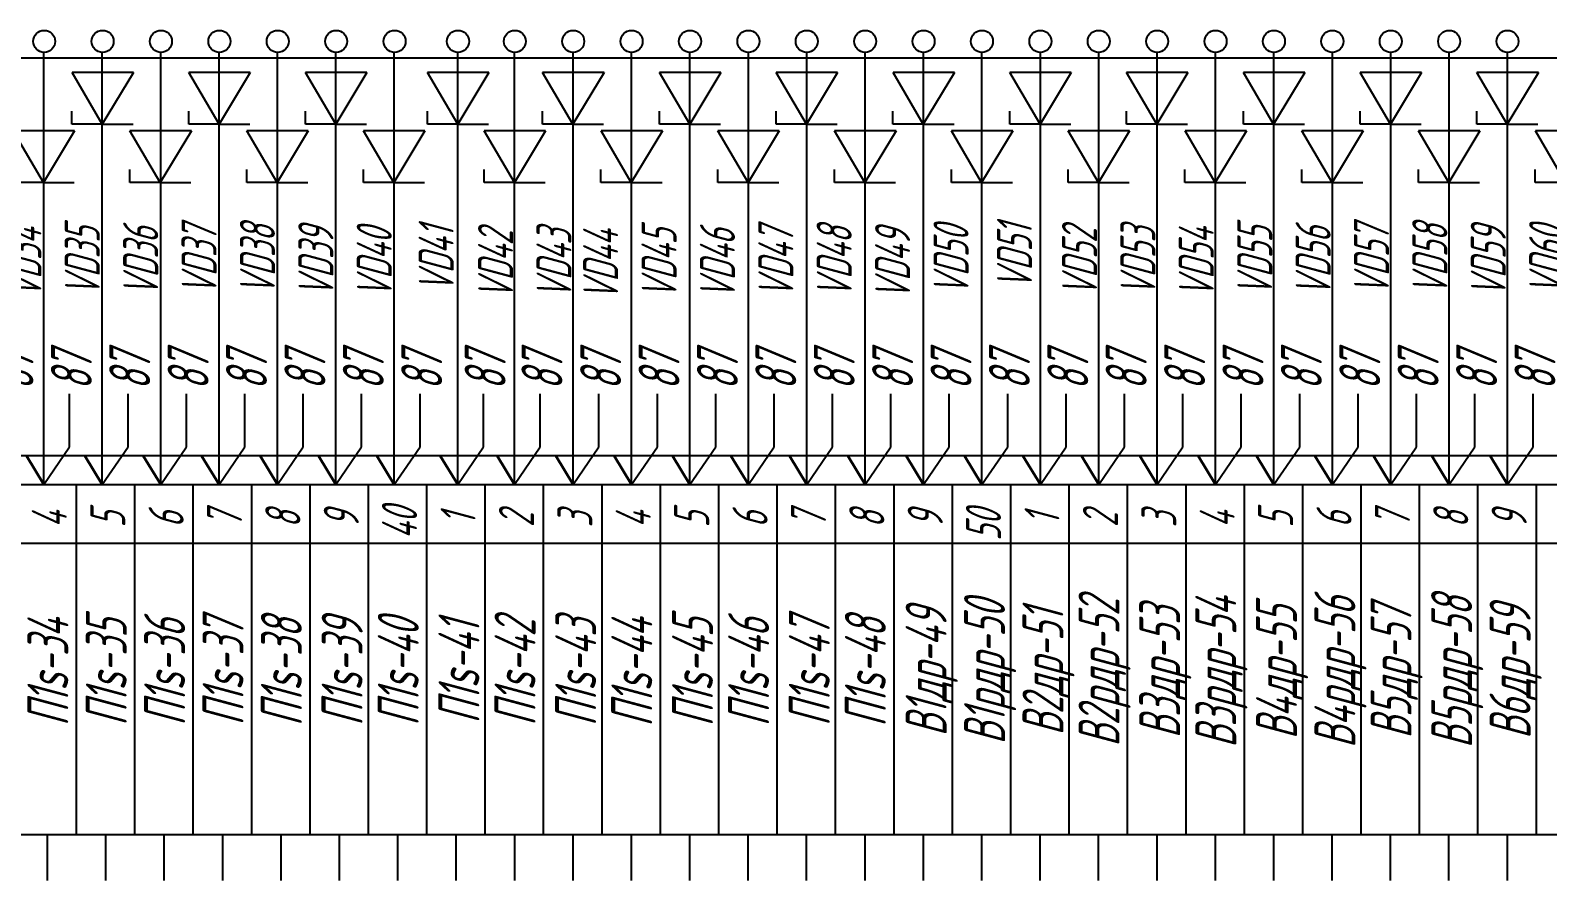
# Model space of a CAD drawing. Header units: millimetres. Extents: x -680 to 9204, y -4430 to 7779.
# Drawn here: x 3641 to 3771, y -177.6 to -104.7 of the extents above; entities that cross this region are included whole.
import ezdxf
from ezdxf.enums import TextEntityAlignment as Align

# ---------------------------------------------------------------- set-up
doc = ezdxf.new("R2010")
doc.units = ezdxf.units.MM
doc.layers.add('ТЕКСТ', color=2, linetype='Continuous')
doc.styles.add('Simplex', font='simplex.shx', dxfattribs={"width": 0.7, "oblique": 15})

msp = doc.modelspace()

# ---------------------------------------------------------------- linework, layer by layer
for p, q in [((3775.567, -107.125), (3621.128, -107.125)), ((3642.206, -143.621), (3642.206, -106.619)), ((3647.206, -143.621), (3647.206, -106.619)), ((3652.206, -143.621), (3652.206, -106.619)), ((3657.206, -143.621), (3657.206, -106.619)), ((3662.206, -143.621), (3662.206, -106.619)), ((3667.206, -143.621), (3667.206, -106.619)), ((3672.206, -143.621), (3672.206, -106.619)), ((3677.638, -143.621), (3677.638, -106.619)), ((3682.502, -143.621), (3682.502, -106.619)), ((3687.528, -143.622), (3687.528, -106.619)), ((3692.528, -143.622), (3692.528, -106.619)), ((3697.528, -143.622), (3697.528, -106.619)), ((3702.528, -143.622), (3702.528, -106.619)), ((3707.528, -143.622), (3707.528, -106.619)), ((3712.528, -143.622), (3712.528, -106.619)), ((3717.528, -143.622), (3717.528, -106.619)), ((3722.528, -143.622), (3722.528, -106.619)), ((3727.528, -143.622), (3727.528, -106.619)), ((3732.528, -143.622), (3732.528, -106.619)), ((3737.528, -143.622), (3737.528, -106.619)), ((3742.528, -143.651), (3742.528, -106.619)), ((3747.528, -143.622), (3747.528, -106.619)), ((3752.528, -143.622), (3752.528, -106.619)), ((3757.528, -143.622), (3757.528, -106.619)), ((3762.528, -143.622), (3762.528, -106.619)), ((3767.528, -143.622), (3767.528, -106.619)), ((4111.527, -141.166), (3468.445, -141.166))]:
    msp.add_line(p, q)
at = {"color": 6}
for p, q in [((3649.872, -108.351), (3644.618, -108.351)), ((3647.206, -112.777), (3644.618, -108.351)), ((3649.872, -108.351), (3647.206, -112.777)), ((3659.872, -108.351), (3654.618, -108.351)), ((3657.206, -112.777), (3654.618, -108.351)), ((3659.872, -108.351), (3657.206, -112.777)), ((3669.872, -108.351), (3664.618, -108.351)), ((3667.206, -112.777), (3664.618, -108.351)), ((3669.872, -108.351), (3667.206, -112.777)), ((3680.304, -108.351), (3675.05, -108.351)), ((3677.638, -112.777), (3675.05, -108.351)), ((3680.304, -108.351), (3677.638, -112.777)), ((3690.168, -108.351), (3684.913, -108.351)), ((3687.502, -112.777), (3684.913, -108.351)), ((3690.168, -108.351), (3687.502, -112.777)), ((3700.168, -108.351), (3694.913, -108.351)), ((3697.502, -112.777), (3694.913, -108.351)), ((3700.168, -108.351), (3697.502, -112.777)), ((3710.168, -108.351), (3704.913, -108.351)), ((3707.502, -112.777), (3704.913, -108.351)), ((3710.168, -108.351), (3707.502, -112.777)), ((3720.168, -108.351), (3714.913, -108.351)), ((3717.502, -112.777), (3714.913, -108.351)), ((3720.168, -108.351), (3717.502, -112.777)), ((3730.168, -108.351), (3724.913, -108.351)), ((3727.502, -112.777), (3724.913, -108.351)), ((3730.168, -108.351), (3727.502, -112.777)), ((3740.168, -108.351), (3734.913, -108.351)), ((3737.502, -112.777), (3734.913, -108.351)), ((3740.168, -108.351), (3737.502, -112.777)), ((3750.168, -108.351), (3744.913, -108.351)), ((3747.502, -112.777), (3744.913, -108.351)), ((3750.168, -108.351), (3747.502, -112.777)), ((3760.168, -108.351), (3754.913, -108.351)), ((3757.502, -112.777), (3754.913, -108.351)), ((3760.168, -108.351), (3757.502, -112.777)), ((3770.168, -108.351), (3764.913, -108.351)), ((3767.502, -112.777), (3764.913, -108.351)), ((3770.168, -108.351), (3767.502, -112.777)), ((3644.612, -112.777), (3644.612, -111.655)), ((3654.612, -112.777), (3654.612, -111.655)), ((3664.612, -112.777), (3664.612, -111.655)), ((3675.044, -112.777), (3675.044, -111.655)), ((3684.907, -112.777), (3684.907, -111.655)), ((3694.907, -112.777), (3694.907, -111.655)), ((3704.907, -112.777), (3704.907, -111.655)), ((3714.907, -112.777), (3714.907, -111.655)), ((3724.907, -112.777), (3724.907, -111.655)), ((3734.907, -112.777), (3734.907, -111.655)), ((3744.907, -112.777), (3744.907, -111.655)), ((3754.907, -112.777), (3754.907, -111.655)), ((3764.907, -112.777), (3764.907, -111.655)), ((3647.206, -112.777), (3644.612, -112.777)), ((3647.206, -112.777), (3649.838, -112.777)), ((3657.206, -112.777), (3654.612, -112.777)), ((3657.206, -112.777), (3659.838, -112.777)), ((3667.206, -112.777), (3664.612, -112.777)), ((3667.206, -112.777), (3669.838, -112.777)), ((3677.638, -112.777), (3675.044, -112.777)), ((3677.638, -112.777), (3680.27, -112.777)), ((3687.502, -112.777), (3684.907, -112.777)), ((3687.502, -112.777), (3690.134, -112.777)), ((3697.502, -112.777), (3694.907, -112.777)), ((3697.502, -112.777), (3700.134, -112.777)), ((3707.502, -112.777), (3704.907, -112.777)), ((3707.502, -112.777), (3710.134, -112.777)), ((3717.502, -112.777), (3714.907, -112.777)), ((3717.502, -112.777), (3720.134, -112.777)), ((3727.502, -112.777), (3724.907, -112.777)), ((3727.502, -112.777), (3730.134, -112.777)), ((3737.502, -112.777), (3734.907, -112.777)), ((3737.502, -112.777), (3740.134, -112.777)), ((3747.502, -112.777), (3744.907, -112.777)), ((3747.502, -112.777), (3750.134, -112.777)), ((3757.502, -112.777), (3754.907, -112.777)), ((3757.502, -112.777), (3760.134, -112.777)), ((3767.502, -112.777), (3764.907, -112.777)), ((3767.502, -112.777), (3770.134, -112.777)), ((3644.834, -113.337), (3639.579, -113.337)), ((3642.168, -117.762), (3639.579, -113.337)), ((3644.834, -113.337), (3642.168, -117.762)), ((3654.834, -113.337), (3649.579, -113.337)), ((3652.168, -117.762), (3649.579, -113.337)), ((3654.834, -113.337), (3652.168, -117.762)), ((3664.834, -113.337), (3659.579, -113.337)), ((3662.168, -117.762), (3659.579, -113.337)), ((3664.834, -113.337), (3662.168, -117.762)), ((3674.834, -113.337), (3669.579, -113.337)), ((3672.168, -117.762), (3669.579, -113.337)), ((3674.834, -113.337), (3672.168, -117.762)), ((3685.168, -113.337), (3679.913, -113.337)), ((3682.502, -117.762), (3679.913, -113.337)), ((3685.168, -113.337), (3682.502, -117.762)), ((3695.168, -113.337), (3689.913, -113.337)), ((3692.502, -117.762), (3689.913, -113.337)), ((3695.168, -113.337), (3692.502, -117.762)), ((3705.168, -113.337), (3699.913, -113.337)), ((3702.502, -117.762), (3699.913, -113.337)), ((3705.168, -113.337), (3702.502, -117.762)), ((3715.168, -113.337), (3709.913, -113.337)), ((3712.502, -117.762), (3709.913, -113.337)), ((3715.168, -113.337), (3712.502, -117.762)), ((3725.168, -113.337), (3719.913, -113.337)), ((3722.502, -117.762), (3719.913, -113.337)), ((3725.168, -113.337), (3722.502, -117.762)), ((3735.168, -113.337), (3729.913, -113.337)), ((3732.502, -117.762), (3729.913, -113.337)), ((3735.168, -113.337), (3732.502, -117.762)), ((3745.168, -113.337), (3739.913, -113.337)), ((3742.502, -117.762), (3739.913, -113.337)), ((3745.168, -113.337), (3742.502, -117.762)), ((3755.168, -113.337), (3749.913, -113.337)), ((3752.502, -117.762), (3749.913, -113.337)), ((3755.168, -113.337), (3752.502, -117.762)), ((3765.168, -113.337), (3759.913, -113.337)), ((3762.502, -117.762), (3759.913, -113.337)), ((3765.168, -113.337), (3762.502, -117.762)), ((3775.168, -113.337), (3769.913, -113.337)), ((3772.502, -117.762), (3769.913, -113.337)), ((3649.573, -117.762), (3649.573, -116.641)), ((3659.573, -117.762), (3659.573, -116.641)), ((3669.573, -117.762), (3669.573, -116.641)), ((3679.907, -117.762), (3679.907, -116.641)), ((3689.907, -117.762), (3689.907, -116.641)), ((3699.907, -117.762), (3699.907, -116.641)), ((3709.907, -117.762), (3709.907, -116.641)), ((3719.907, -117.762), (3719.907, -116.641)), ((3729.907, -117.762), (3729.907, -116.641)), ((3739.907, -117.762), (3739.907, -116.641)), ((3749.907, -117.762), (3749.907, -116.641)), ((3759.907, -117.762), (3759.907, -116.641)), ((3769.907, -117.762), (3769.907, -116.641)), ((3642.168, -117.762), (3639.573, -117.762)), ((3642.168, -117.762), (3644.799, -117.762)), ((3652.168, -117.762), (3649.573, -117.762)), ((3652.168, -117.762), (3654.799, -117.762)), ((3662.168, -117.762), (3659.573, -117.762)), ((3662.168, -117.762), (3664.799, -117.762)), ((3672.168, -117.762), (3669.573, -117.762)), ((3672.168, -117.762), (3674.799, -117.762)), ((3682.502, -117.762), (3679.907, -117.762)), ((3682.502, -117.762), (3685.134, -117.762)), ((3692.502, -117.762), (3689.907, -117.762)), ((3692.502, -117.762), (3695.134, -117.762)), ((3702.502, -117.762), (3699.907, -117.762)), ((3702.502, -117.762), (3705.134, -117.762)), ((3712.502, -117.762), (3709.907, -117.762)), ((3712.502, -117.762), (3715.134, -117.762)), ((3722.502, -117.762), (3719.907, -117.762)), ((3722.502, -117.762), (3725.134, -117.762)), ((3732.502, -117.762), (3729.907, -117.762)), ((3732.502, -117.762), (3735.134, -117.762)), ((3742.502, -117.762), (3739.907, -117.762)), ((3742.502, -117.762), (3745.134, -117.762)), ((3752.502, -117.762), (3749.907, -117.762)), ((3752.502, -117.762), (3755.134, -117.762)), ((3762.502, -117.762), (3759.907, -117.762)), ((3762.502, -117.762), (3765.134, -117.762)), ((3772.502, -117.762), (3769.907, -117.762))]:
    msp.add_line(p, q, dxfattribs=at)
at = {"color": 3}
for p, q in [((3644.411, -140.401), (3644.411, -135.866)), ((3649.411, -140.401), (3649.411, -135.866)), ((3654.411, -140.401), (3654.411, -135.866)), ((3659.411, -140.401), (3659.411, -135.866)), ((3664.411, -140.401), (3664.411, -135.866)), ((3669.411, -140.401), (3669.411, -135.866)), ((3674.411, -140.401), (3674.411, -135.866)), ((3679.843, -140.401), (3679.843, -135.866)), ((3684.706, -140.401), (3684.706, -135.866)), ((3689.732, -140.401), (3689.732, -135.866)), ((3694.732, -140.401), (3694.732, -135.866)), ((3699.732, -140.401), (3699.732, -135.866)), ((3704.732, -140.401), (3704.732, -135.866)), ((3709.732, -140.401), (3709.732, -135.866)), ((3714.732, -140.401), (3714.732, -135.866)), ((3719.732, -140.401), (3719.732, -135.866)), ((3724.732, -140.401), (3724.732, -135.866)), ((3729.732, -140.401), (3729.732, -135.866)), ((3734.732, -140.401), (3734.732, -135.866)), ((3739.732, -140.401), (3739.732, -135.866)), ((3744.732, -140.401), (3744.732, -135.866)), ((3749.732, -140.401), (3749.732, -135.866)), ((3754.732, -140.401), (3754.732, -135.866)), ((3759.732, -140.401), (3759.732, -135.866)), ((3764.732, -140.401), (3764.732, -135.866)), ((3769.732, -140.401), (3769.732, -135.866)), ((3642.206, -143.621), (3644.411, -140.401)), ((3647.206, -143.621), (3649.411, -140.401)), ((3652.206, -143.621), (3654.411, -140.401)), ((3657.206, -143.621), (3659.411, -140.401)), ((3662.206, -143.621), (3664.411, -140.401)), ((3667.206, -143.621), (3669.411, -140.401)), ((3672.206, -143.621), (3674.411, -140.401)), ((3677.638, -143.621), (3679.843, -140.401)), ((3682.502, -143.621), (3684.706, -140.401)), ((3687.528, -143.621), (3689.732, -140.401)), ((3692.528, -143.621), (3694.732, -140.401)), ((3697.528, -143.621), (3699.732, -140.401)), ((3702.528, -143.621), (3704.732, -140.401)), ((3707.528, -143.621), (3709.732, -140.401)), ((3712.528, -143.621), (3714.732, -140.401)), ((3717.528, -143.621), (3719.732, -140.401)), ((3722.528, -143.621), (3724.732, -140.401)), ((3727.528, -143.621), (3729.732, -140.401)), ((3732.528, -143.621), (3734.732, -140.401)), ((3737.528, -143.621), (3739.732, -140.401)), ((3742.528, -143.621), (3744.732, -140.401)), ((3747.528, -143.621), (3749.732, -140.401)), ((3752.528, -143.621), (3754.732, -140.401)), ((3757.528, -143.621), (3759.732, -140.401)), ((3762.528, -143.621), (3764.732, -140.401)), ((3767.528, -143.621), (3769.732, -140.401)), ((3642.488, -173.621), (3642.488, -177.561)), ((3647.488, -173.621), (3647.488, -177.561)), ((3652.488, -173.621), (3652.488, -177.561)), ((3657.488, -173.621), (3657.488, -177.561)), ((3662.488, -173.621), (3662.488, -177.561)), ((3667.488, -173.621), (3667.488, -177.561)), ((3672.488, -173.621), (3672.488, -177.561)), ((3677.488, -173.621), (3677.488, -177.561)), ((3682.488, -173.621), (3682.488, -177.561)), ((3687.488, -173.621), (3687.488, -177.561)), ((3692.488, -173.621), (3692.488, -177.561)), ((3697.488, -173.621), (3697.488, -177.561)), ((3702.488, -173.621), (3702.488, -177.561)), ((3707.488, -173.621), (3707.488, -177.561)), ((3712.488, -173.621), (3712.488, -177.561)), ((3717.488, -173.621), (3717.488, -177.561)), ((3722.488, -173.621), (3722.488, -177.561)), ((3727.488, -173.621), (3727.488, -177.561)), ((3732.488, -173.621), (3732.488, -177.561)), ((3737.488, -173.621), (3737.488, -177.561)), ((3742.488, -173.621), (3742.488, -177.561)), ((3747.488, -173.621), (3747.488, -177.561)), ((3752.488, -173.621), (3752.488, -177.561)), ((3757.488, -173.621), (3757.488, -177.561)), ((3762.488, -173.621), (3762.488, -177.561)), ((3767.488, -173.621), (3767.488, -177.561))]:
    msp.add_line(p, q, dxfattribs=at)
at = {"color": 1, "lineweight": 40}
for p, q in [((3640.716, -141.166), (3642.206, -143.621)), ((3645.716, -141.166), (3647.206, -143.621)), ((3650.716, -141.166), (3652.206, -143.621)), ((3655.716, -141.166), (3657.206, -143.621)), ((3660.716, -141.166), (3662.206, -143.621)), ((3665.716, -141.166), (3667.206, -143.621)), ((3670.716, -141.166), (3672.206, -143.621)), ((3676.148, -141.166), (3677.638, -143.621)), ((3681.012, -141.166), (3682.502, -143.621)), ((3686.038, -141.166), (3687.528, -143.621)), ((3691.038, -141.166), (3692.528, -143.621)), ((3696.038, -141.166), (3697.528, -143.621)), ((3701.038, -141.166), (3702.528, -143.621)), ((3706.038, -141.166), (3707.528, -143.621)), ((3711.038, -141.166), (3712.528, -143.621)), ((3716.038, -141.166), (3717.528, -143.621)), ((3721.038, -141.166), (3722.528, -143.621)), ((3726.038, -141.166), (3727.528, -143.621)), ((3731.038, -141.166), (3732.528, -143.621)), ((3736.038, -141.166), (3737.528, -143.621)), ((3741.038, -141.166), (3742.528, -143.621)), ((3746.038, -141.166), (3747.528, -143.621)), ((3751.038, -141.166), (3752.528, -143.621)), ((3756.038, -141.166), (3757.528, -143.621)), ((3761.038, -141.166), (3762.528, -143.621)), ((3766.038, -141.166), (3767.528, -143.621))]:
    msp.add_line(p, q, dxfattribs=at)
at = {"color": 2}
for p, q in [((3469.998, -143.621), (4129.998, -143.621)), ((3644.998, -173.621), (3644.998, -143.621)), ((3649.998, -173.621), (3649.998, -143.621)), ((3654.998, -173.621), (3654.998, -143.621)), ((3659.998, -173.621), (3659.998, -143.621)), ((3664.998, -173.621), (3664.998, -143.621)), ((3669.998, -173.621), (3669.998, -143.621)), ((3674.998, -173.621), (3674.998, -143.621)), ((3674.998, -173.621), (3674.998, -143.621)), ((3679.998, -173.621), (3679.998, -143.621)), ((3684.998, -173.621), (3684.998, -143.621)), ((3689.998, -173.621), (3689.998, -143.621)), ((3694.998, -173.621), (3694.998, -143.621)), ((3699.998, -173.621), (3699.998, -143.621)), ((3704.998, -173.621), (3704.998, -143.621)), ((3709.998, -173.621), (3709.998, -143.621)), ((3714.998, -173.621), (3714.998, -143.621)), ((3719.998, -173.621), (3719.998, -143.621)), ((3724.998, -173.621), (3724.998, -143.621)), ((3729.998, -173.621), (3729.998, -143.621)), ((3734.998, -173.621), (3734.998, -143.621)), ((3739.998, -173.621), (3739.998, -143.621)), ((3744.998, -173.621), (3744.998, -143.621)), ((3749.998, -173.621), (3749.998, -143.621)), ((3754.998, -173.621), (3754.998, -143.621)), ((3759.998, -173.621), (3759.998, -143.621)), ((3764.998, -173.621), (3764.998, -143.621)), ((3769.998, -173.621), (3769.998, -143.621)), ((3474.998, -148.653), (4124.998, -148.653)), ((3469.998, -173.621), (4129.998, -173.621))]:
    msp.add_line(p, q, dxfattribs=at)
for centre in [(3642.232, -105.677), (3647.232, -105.677), (3652.232, -105.677), (3657.232, -105.677), (3662.232, -105.677), (3667.232, -105.677), (3672.232, -105.677), (3677.664, -105.677), (3682.528, -105.677), (3687.528, -105.677), (3692.528, -105.677), (3697.528, -105.677), (3702.528, -105.677), (3707.528, -105.677), (3712.528, -105.677), (3717.528, -105.677), (3722.528, -105.677), (3727.528, -105.677), (3732.528, -105.677), (3737.528, -105.677), (3742.528, -105.677), (3747.528, -105.677), (3752.528, -105.677), (3757.528, -105.677), (3762.528, -105.677), (3767.528, -105.677)]:
    msp.add_circle(centre, 0.943)

# ---------------------------------------------------------------- texts
at = {"layer": 'ТЕКСТ', "style": 'Simplex', "oblique": 15, "width": 0.6}
for s, height, p in [('VD34', 3, (3641.994, -127.706)), ('VD35', 3, (3646.994, -127.566)), ('VD36', 3, (3651.994, -127.585)), ('VD37', 3, (3656.994, -127.466)), ('VD38', 3, (3661.994, -127.466)), ('VD39', 3, (3666.994, -127.638)), ('VD40', 3, (3671.994, -127.708)), ('VD41', 3, (3677.292, -127.226)), ('VD42', 3, (3682.38, -127.85)), ('VD43', 3, (3687.38, -127.806)), ('VD44', 3, (3691.378, -127.946)), ('VD45', 3, (3696.378, -127.806)), ('VD46', 3, (3701.378, -127.825)), ('VD47', 3, (3706.378, -127.706)), ('VD48', 3, (3711.378, -127.706)), ('VD49', 3, (3716.378, -127.878)), ('VD50', 3, (3721.378, -127.468)), ('VD51', 3, (3726.81, -126.986)), ('VD52', 3, (3732.38, -127.61)), ('VD53', 3, (3737.38, -127.566)), ('VD54', 3, (3742.38, -127.706)), ('VD55', 3, (3747.38, -127.566)), ('VD56', 3, (3752.38, -127.585)), ('VD57', 3, (3757.38, -127.466)), ('VD58', 3, (3762.38, -127.466)), ('VD59', 3, (3767.38, -127.638)), ('VD60', 3, (3772.38, -127.468)), ('87', 3.5, (3641.312, -135.542)), ('87', 3.5, (3646.312, -135.542)), ('87', 3.5, (3651.312, -135.542)), ('87', 3.5, (3656.312, -135.542)), ('87', 3.5, (3661.312, -135.542)), ('87', 3.5, (3666.312, -135.542)), ('87', 3.5, (3671.312, -135.542)), ('87', 3.5, (3676.312, -135.542)), ('87', 3.5, (3681.744, -135.542)), ('87', 3.5, (3686.607, -135.542)), ('87', 3.5, (3691.633, -135.542)), ('87', 3.5, (3696.633, -135.542)), ('87', 3.5, (3701.633, -135.542)), ('87', 3.5, (3706.633, -135.542)), ('87', 3.5, (3711.633, -135.542)), ('87', 3.5, (3716.633, -135.542)), ('87', 3.5, (3721.633, -135.542)), ('87', 3.5, (3726.633, -135.542)), ('87', 3.5, (3731.633, -135.542)), ('87', 3.5, (3736.633, -135.542)), ('87', 3.5, (3741.633, -135.542)), ('87', 3.5, (3746.633, -135.542)), ('87', 3.5, (3751.633, -135.542)), ('87', 3.5, (3756.633, -135.542)), ('87', 3.5, (3761.633, -135.542)), ('87', 3.5, (3766.633, -135.542)), ('87', 3.5, (3771.633, -135.542)), ('40', 3, (3674.155, -148.318)), ('50', 3, (3724.155, -148.469))]:
    msp.add_text(s, height=height, rotation=90, dxfattribs=at).set_placement(p)
for s, height, p in [('5', 3, (3649.171, -146.64)), ('7', 3, (3659.171, -146.64)), ('8', 3, (3664.171, -146.64)), ('9', 3, (3669.171, -146.64)), ('2', 3, (3684.171, -146.64)), ('3', 3, (3689.171, -146.64)), ('5', 3, (3699.171, -146.64)), ('7', 3, (3709.171, -146.64)), ('8', 3, (3714.171, -146.64)), ('9', 3, (3719.171, -146.64)), ('2', 3, (3734.171, -146.64)), ('3', 3, (3739.171, -146.64)), ('5', 3, (3749.171, -146.64)), ('7', 3, (3759.171, -146.64)), ('8', 3, (3764.171, -146.64)), ('9', 3, (3769.171, -146.64)), ('4', 3, (3644.171, -146.64)), ('6', 3, (3654.171, -146.64)), ('1', 3, (3679.171, -146.64)), ('4', 3, (3694.171, -146.64)), ('6', 3, (3704.171, -146.64)), ('1', 3, (3729.171, -146.64)), ('4', 3, (3744.171, -146.64)), ('6', 3, (3754.171, -146.64)), ('В1рдр-50', 3.5, (3724.497, -159.731)), ('В2рдр-52', 3.5, (3734.3, -159.731)), ('В3рдр-54', 3.5, (3744.3, -159.731)), ('В4др-55', 3.5, (3749.497, -159.731)), ('В4рдр-56', 3.5, (3754.497, -159.731)), ('В5рдр-58', 3.5, (3764.497, -159.731)), ('П1s-35', 3.5, (3649.3, -159.731)), ('П1s-37', 3.5, (3659.3, -159.731)), ('П1s-38', 3.5, (3664.3, -159.731)), ('П1s-39', 3.5, (3669.497, -159.731)), ('П1s-42', 3.5, (3684.3, -159.731)), ('П1s-43', 3.5, (3689.497, -159.731)), ('П1s-45', 3.5, (3699.497, -159.731)), ('П1s-47', 3.5, (3709.497, -159.731)), ('П1s-48', 3.5, (3714.3, -159.731)), ('В1др-49', 3.5, (3719.497, -159.731)), ('В2др-51', 3.5, (3729.497, -159.731)), ('В3др-53', 3.5, (3739.497, -159.731)), ('В5др-57', 3.5, (3759.3, -159.731)), ('В6др-59', 3.5, (3769.497, -159.731)), ('П1s-34', 3.5, (3644.3, -159.731)), ('П1s-36', 3.5, (3654.3, -159.731)), ('П1s-40', 3.5, (3674.3, -159.731)), ('П1s-41', 3.5, (3679.497, -159.731)), ('П1s-44', 3.5, (3694.3, -159.731)), ('П1s-46', 3.5, (3704.3, -159.731))]:
    msp.add_text(s, height=height, rotation=90, dxfattribs=at).set_placement(p, align=Align.CENTER)

doc.saveas('drawing.dxf')
